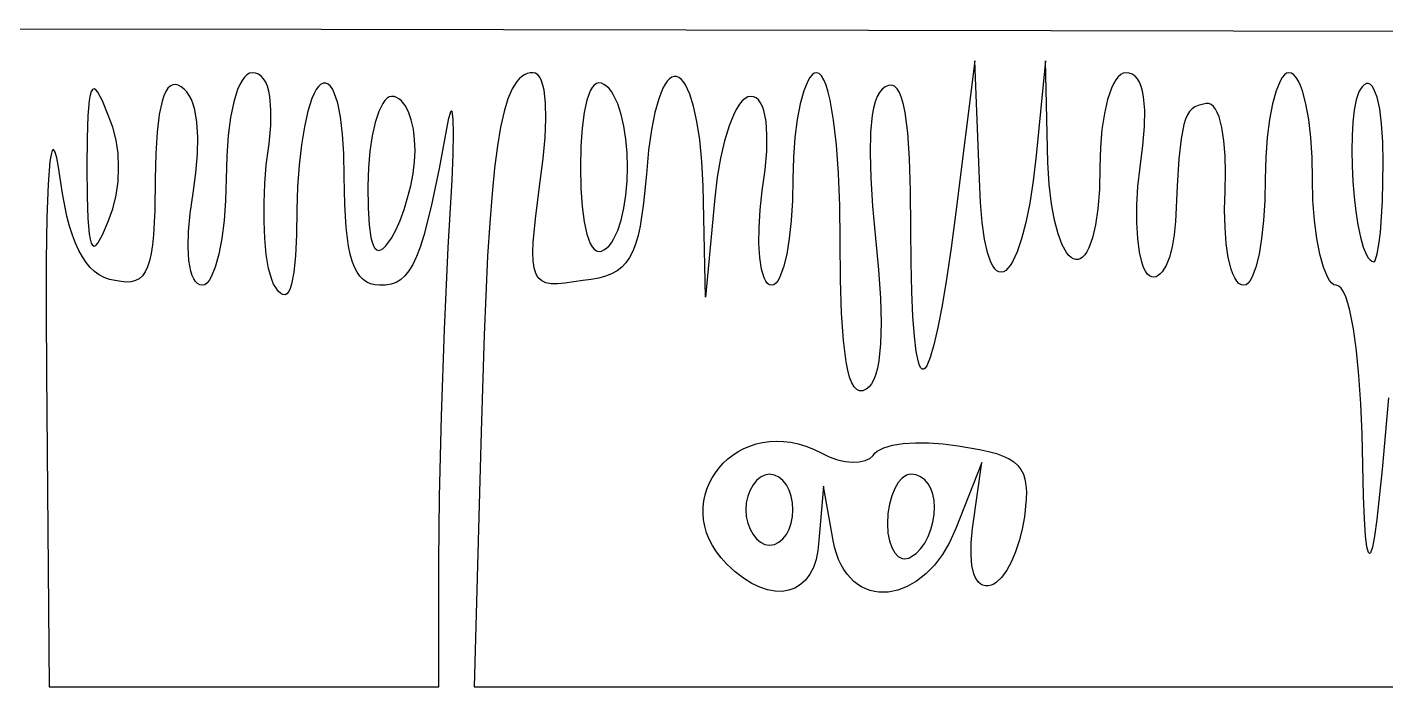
# Model space of a CAD drawing. Extents: x 27 to 7227, y -6929 to 395.
# Drawn here: x 5699.4 to 6156.1, y -6135.3 to -5913.6 of the extents above; entities that cross this region are included whole.
import ezdxf

# ---------------------------------------------------------------- set-up
doc = ezdxf.new("R2010")
doc.units = 0

msp = doc.modelspace()

# ---------------------------------------------------------------- linework, layer by layer
at = {"layer": 'Layer 1'}
for p, q in [((5180.433406, -5913.603558), (5798.227371, -5914.288787)), ((5798.227371, -5914.288787), (6307.72075, -5915.215862)), ((6017.89415, -5924.93845), (6011.54415, -5975.73845)), ((6019.48165, -5964.62595), (6017.89415, -5924.93845)), ((6041.70665, -5924.93845), (6038.53165, -5956.68845)), ((6042.5004, -5959.06965), (6041.70665, -5924.93845)), ((5771.633413, -5931.474786), (5770.871444, -5932.875283)), ((5772.432589, -5930.367295), (5771.633413, -5931.474786)), ((5773.264321, -5929.563274), (5772.432589, -5930.367295)), ((5774.123958, -5929.073188), (5773.264321, -5929.563274)), ((5775.00685, -5928.9075), (5774.123958, -5929.073188)), ((5776.141664, -5929.037142), (5775.00685, -5928.9075)), ((5777.164858, -5929.423743), (5776.141664, -5929.037142)), ((5778.07643, -5930.063816), (5777.164858, -5929.423743)), ((5778.876381, -5930.953872), (5778.07643, -5930.063816)), ((5779.564711, -5932.090424), (5778.876381, -5930.953872)), ((5863.929081, -5931.879262), (5862.381305, -5934.364381)), ((5864.756091, -5930.937265), (5863.929081, -5931.879262)), ((5865.619872, -5930.184791), (5864.756091, -5930.937265)), ((5866.521441, -5929.613702), (5865.619872, -5930.184791)), ((5867.461815, -5929.215858), (5866.521441, -5929.613702)), ((5868.442012, -5928.983121), (5867.461815, -5929.215858)), ((5869.46305, -5928.90735), (5868.442012, -5928.983121)), ((5870.30951, -5929.081951), (5869.46305, -5928.90735)), ((5871.062952, -5929.597228), (5870.30951, -5929.081951)), ((5871.723377, -5930.440392), (5871.062952, -5929.597228)), ((5872.290784, -5931.598652), (5871.723377, -5930.440392)), ((5872.765174, -5933.059218), (5872.290784, -5931.598652)), ((5914.567224, -5931.714889), (5913.809276, -5932.782147)), ((5915.337961, -5930.923778), (5914.567224, -5931.714889)), ((5916.117129, -5930.407794), (5915.337961, -5930.923778)), ((5916.900366, -5930.165922), (5916.117129, -5930.407794)), ((5917.683312, -5930.197144), (5916.900366, -5930.165922)), ((5918.461608, -5930.500442), (5917.683312, -5930.197144)), ((5919.230892, -5931.074799), (5918.461608, -5930.500442)), ((5919.986806, -5931.919198), (5919.230892, -5931.074799)), ((5920.724987, -5933.032621), (5919.986806, -5931.919198)), ((5961.798399, -5931.697828), (5960.457396, -5934.9767)), ((5962.506689, -5930.503133), (5961.798399, -5931.697828)), ((5963.23242, -5929.628186), (5962.506689, -5930.503133)), ((5963.969778, -5929.090428), (5963.23242, -5929.628186)), ((5964.71295, -5928.9073), (5963.969778, -5929.090428)), ((5965.586928, -5929.182671), (5964.71295, -5928.9073)), ((5966.421373, -5929.994055), (5965.586928, -5929.182671)), ((5967.21396, -5931.319362), (5966.421373, -5929.994055)), ((5967.962364, -5933.136498), (5967.21396, -5931.319362)), ((6065.320712, -5931.300795), (6064.558744, -5932.59393)), ((6066.119889, -5930.27276), (6065.320712, -5931.300795)), ((6066.951621, -5929.522614), (6066.119889, -5930.27276)), ((6067.811258, -5929.063148), (6066.951621, -5929.522614)), ((6068.69415, -5928.90715), (6067.811258, -5929.063148)), ((6069.828964, -5929.036987), (6068.69415, -5928.90715)), ((6070.852158, -5929.424948), (6069.828964, -5929.036987)), ((6071.76373, -5930.068707), (6070.852158, -5929.424948)), ((6072.563681, -5930.965939), (6071.76373, -5930.068707)), ((6073.252011, -5932.114319), (6072.563681, -5930.965939)), ((6120.548399, -5931.697578), (6119.207396, -5934.97645)), ((6121.256689, -5930.502883), (6120.548399, -5931.697578)), ((6121.98242, -5929.627936), (6121.256689, -5930.502883)), ((6122.719778, -5929.090178), (6121.98242, -5929.627936)), ((6123.46295, -5928.90705), (6122.719778, -5929.090178)), ((6124.336928, -5929.090178), (6123.46295, -5928.90705)), ((6125.171373, -5929.627936), (6124.336928, -5929.090178)), ((6125.96396, -5930.502883), (6125.171373, -5929.627936)), ((6126.712364, -5931.697578), (6125.96396, -5930.502883)), ((6127.414259, -5933.194581), (6126.712364, -5931.697578)), ((5720.550229, -5936.487575), (5720.23455, -5938.249874)), ((5720.927531, -5935.2578), (5720.550229, -5936.487575)), ((5721.369946, -5934.548924), (5720.927531, -5935.2578)), ((5721.880961, -5934.34932), (5721.369946, -5934.548924)), ((5722.464065, -5934.64736), (5721.880961, -5934.34932)), ((5723.122746, -5935.431419), (5722.464065, -5934.64736)), ((5724.680791, -5938.411084), (5723.122746, -5935.431419)), ((5745.990017, -5935.232698), (5745.335599, -5936.66517)), ((5746.707221, -5934.135089), (5745.990017, -5935.232698)), ((5747.486049, -5933.372345), (5746.707221, -5934.135089)), ((5748.325339, -5932.944463), (5747.486049, -5933.372345)), ((5749.223928, -5932.851445), (5748.325339, -5932.944463)), ((5750.180652, -5933.093291), (5749.223928, -5932.851445)), ((5751.19435, -5933.67), (5750.180652, -5933.093291)), ((5752.189444, -5934.38509), (5751.19435, -5933.67)), ((5753.090358, -5935.335046), (5752.189444, -5934.38509)), ((5753.895929, -5936.512891), (5753.090358, -5935.335046)), ((5754.604995, -5937.911652), (5753.895929, -5936.512891)), ((5770.151332, -5934.558321), (5768.855288, -5938.730163)), ((5770.871444, -5932.875283), (5770.151332, -5934.558321)), ((5780.14142, -5933.469983), (5779.564711, -5932.090424)), ((5780.606508, -5935.089063), (5780.14142, -5933.469983)), ((5780.959975, -5936.944175), (5780.606508, -5935.089063)), ((5795.819339, -5935.874268), (5795.111049, -5937.551876)), ((5796.54507, -5934.521059), (5795.819339, -5935.874268)), ((5797.282428, -5933.514339), (5796.54507, -5934.521059)), ((5798.0256, -5932.8762), (5797.282428, -5933.514339)), ((5798.899578, -5932.465179), (5798.0256, -5932.8762)), ((5799.734023, -5932.415763), (5798.899578, -5932.465179)), ((5800.52661, -5932.717488), (5799.734023, -5932.415763)), ((5801.275014, -5933.359891), (5800.52661, -5932.717488)), ((5801.976909, -5934.332505), (5801.275014, -5933.359891)), ((5802.62997, -5935.624867), (5801.976909, -5934.332505)), ((5803.780287, -5939.126975), (5802.62997, -5935.624867)), ((5862.381305, -5934.364381), (5860.968403, -5937.705263)), ((5873.146546, -5934.809302), (5872.765174, -5933.059218)), ((5873.630237, -5939.126863), (5873.146546, -5934.809302)), ((5888.66663, -5935.039206), (5887.516312, -5938.135137)), ((5889.319691, -5933.916214), (5888.66663, -5935.039206)), ((5890.021586, -5933.087389), (5889.319691, -5933.916214)), ((5890.76999, -5932.560871), (5890.021586, -5933.087389)), ((5891.562577, -5932.344799), (5890.76999, -5932.560871)), ((5892.397022, -5932.447313), (5891.562577, -5932.344799)), ((5893.271, -5932.87655), (5892.397022, -5932.447313)), ((5894.144978, -5933.441429), (5893.271, -5932.87655)), ((5894.979423, -5934.23304), (5894.144978, -5933.441429)), ((5895.77201, -5935.236267), (5894.979423, -5934.23304)), ((5896.520414, -5936.435994), (5895.77201, -5935.236267)), ((5897.87537, -5939.364488), (5896.520414, -5936.435994)), ((5913.068478, -5934.126567), (5911.655773, -5937.650966)), ((5913.809276, -5932.782147), (5913.068478, -5934.126567)), ((5922.130715, -5936.062471), (5920.724987, -5933.032621)), ((5923.413195, -5940.156212), (5922.130715, -5936.062471)), ((5960.457396, -5934.9767), (5959.255919, -5939.325275)), ((5968.664259, -5935.423374), (5967.962364, -5933.136498)), ((5969.31732, -5938.157896), (5968.664259, -5935.423374)), ((5985.869798, -5935.526951), (5985.103372, -5936.952058)), ((5986.74552, -5934.432057), (5985.869798, -5935.526951)), ((5987.7317, -5933.6697), (5986.74552, -5934.432057)), ((5988.876204, -5933.149375), (5987.7317, -5933.6697)), ((5989.930015, -5933.079024), (5988.876204, -5933.149375)), ((5990.89546, -5933.462136), (5989.930015, -5933.079024)), ((5991.774864, -5934.302198), (5990.89546, -5933.462136)), ((5992.570552, -5935.602699), (5991.774864, -5934.302198)), ((5993.284849, -5937.367127), (5992.570552, -5935.602699)), ((6063.838632, -5934.139376), (6062.542587, -5937.936038)), ((6064.558744, -5932.59393), (6063.838632, -5934.139376)), ((6073.82872, -5933.51152), (6073.252011, -5932.114319)), ((6074.293808, -5935.155218), (6073.82872, -5933.51152)), ((6074.647275, -5937.043088), (6074.293808, -5935.155218)), ((6119.207396, -5934.97645), (6118.005919, -5939.325025)), ((6128.06732, -5934.97645), (6127.414259, -5933.194581)), ((6129.217637, -5939.325025), (6128.06732, -5934.97645)), ((6146.98439, -5935.376347), (6146.119132, -5938.017271)), ((6147.497173, -5934.397434), (6146.98439, -5935.376347)), ((6148.06475, -5933.67025), (6147.497173, -5934.397434)), ((6148.799008, -5932.952658), (6148.06475, -5933.67025)), ((6149.511173, -5932.580392), (6148.799008, -5932.952658)), ((6150.197759, -5932.545314), (6149.511173, -5932.580392)), ((6150.855277, -5932.839286), (6150.197759, -5932.545314)), ((6151.480239, -5933.454168), (6150.855277, -5932.839286)), ((6152.069157, -5934.381821), (6151.480239, -5933.454168)), ((6153.124906, -5937.142888), (6152.069157, -5934.381821)), ((5720.23455, -5938.249874), (5719.774113, -5943.418556)), ((5726.583, -5943.1953), (5724.680791, -5938.411084)), ((5744.745131, -5938.432506), (5743.760695, -5942.97177)), ((5745.335599, -5936.66517), (5744.745131, -5938.432506)), ((5755.216391, -5939.52435), (5754.604995, -5937.911652)), ((5755.728957, -5941.34401), (5755.216391, -5939.52435)), ((5768.855288, -5938.730163), (5767.782485, -5943.906597)), ((5781.332045, -5941.348545), (5780.959975, -5936.944175)), ((5795.111049, -5937.551876), (5793.770046, -5941.791919)), ((5804.707363, -5943.782499), (5803.780287, -5939.126975)), ((5818.918949, -5939.214141), (5817.577946, -5941.99381)), ((5819.627239, -5938.200446), (5818.918949, -5939.214141)), ((5820.35297, -5937.457664), (5819.627239, -5938.200446)), ((5821.090328, -5937.00091), (5820.35297, -5937.457664)), ((5821.8335, -5936.8453), (5821.090328, -5937.00091)), ((5822.707478, -5936.936961), (5821.8335, -5936.8453)), ((5823.541923, -5937.206518), (5822.707478, -5936.936961)), ((5824.33451, -5937.645832), (5823.541923, -5937.206518)), ((5825.082914, -5938.246764), (5824.33451, -5937.645832)), ((5826.43787, -5939.900925), (5825.082914, -5938.246764)), ((5827.588188, -5942.103888), (5826.43787, -5939.900925)), ((5860.968403, -5937.705263), (5859.682238, -5941.967018)), ((5873.741859, -5944.449015), (5873.630237, -5939.126863)), ((5887.516312, -5938.135137), (5886.589237, -5942.310071)), ((5899.025688, -5942.8976), (5897.87537, -5939.364488)), ((5911.655773, -5937.650966), (5910.363992, -5942.296226)), ((5924.537545, -5945.305703), (5923.413195, -5940.156212)), ((5937.935894, -5940.924097), (5937.046411, -5942.621276)), ((5938.841655, -5939.498994), (5937.935894, -5940.924097)), ((5939.756717, -5938.362245), (5938.841655, -5939.498994)), ((5940.674105, -5937.530127), (5939.756717, -5938.362245)), ((5941.586842, -5937.01892), (5940.674105, -5937.530127)), ((5942.48795, -5936.8449), (5941.586842, -5937.01892)), ((5943.483044, -5936.983457), (5942.48795, -5936.8449)), ((5944.383958, -5937.395252), (5943.483044, -5936.983457)), ((5945.189529, -5938.074472), (5944.383958, -5937.395252)), ((5945.898595, -5939.015303), (5945.189529, -5938.074472)), ((5946.509991, -5940.211932), (5945.898595, -5939.015303)), ((5947.022557, -5941.658546), (5946.509991, -5940.211932)), ((5959.255919, -5939.325275), (5958.240477, -5944.604029)), ((5970.467637, -5944.881513), (5969.31732, -5938.157896)), ((5983.893756, -5940.783607), (5983.448241, -5943.185398)), ((5984.445079, -5938.705052), (5983.893756, -5940.783607)), ((5985.103372, -5936.952058), (5984.445079, -5938.705052)), ((5993.920082, -5939.598968), (5993.284849, -5937.367127)), ((5994.478575, -5942.301713), (5993.920082, -5939.598968)), ((6062.542587, -5937.936038), (6061.469785, -5942.588463)), ((6075.019345, -5941.542038), (6074.647275, -5937.043088)), ((6090.944004, -5941.073799), (6090.090954, -5941.939832)), ((6091.917976, -5940.417056), (6090.944004, -5941.073799)), ((6093.024498, -5939.921932), (6091.917976, -5940.417056)), ((6095.6817, -5939.22585), (6093.024498, -5939.921932)), ((6096.54657, -5939.241749), (6095.6817, -5939.22585)), ((6097.354466, -5939.576231), (6096.54657, -5939.241749)), ((6098.104227, -5940.213018), (6097.354466, -5939.576231)), ((6098.794688, -5941.135833), (6098.104227, -5940.213018)), ((6118.005919, -5939.325025), (6116.990477, -5944.603779)), ((6130.144713, -5944.603779), (6129.217637, -5939.325025)), ((6146.119132, -5938.017271), (6145.460839, -5941.448845)), ((6153.994621, -5941.057374), (6153.124906, -5937.142888)), ((6154.650395, -5946.06017), (6153.994621, -5941.057374)), ((5719.774113, -5943.418556), (5719.518315, -5950.85686)), ((5728.145695, -5947.23683), (5726.583, -5943.1952)), ((5726.583, -5943.1952), (5726.583, -5943.1953)), ((5743.760695, -5942.97177), (5743.04601, -5948.85049)), ((5756.452944, -5945.576313), (5755.728957, -5941.34401)), ((5756.767653, -5950.552751), (5756.452944, -5945.576313)), ((5767.782485, -5943.906597), (5766.970131, -5950.003908)), ((5781.257631, -5946.655191), (5781.332045, -5941.348545)), ((5793.770046, -5941.791919), (5792.568569, -5947.064456)), ((5805.392592, -5949.507722), (5804.707363, -5943.782499)), ((5816.376469, -5945.67575), (5815.361027, -5950.13904)), ((5817.577946, -5941.99381), (5816.376469, -5945.67575)), ((5828.515263, -5944.790539), (5827.588188, -5942.103888)), ((5829.200492, -5947.895767), (5828.515263, -5944.790539)), ((5840.888, -5944.7824), (5837.847878, -5961.071314)), ((5841.669348, -5942.033733), (5840.888, -5944.7824)), ((5841.976306, -5941.686663), (5841.669348, -5942.033733)), ((5842.227453, -5941.99188), (5841.976306, -5941.686663)), ((5842.562316, -5944.461503), (5842.227453, -5941.99188)), ((5842.673937, -5949.247263), (5842.562316, -5944.461503)), ((5859.682238, -5941.967018), (5858.514671, -5947.21476)), ((5873.481409, -5950.673442), (5873.741859, -5944.449015)), ((5886.589237, -5942.310071), (5885.904008, -5947.498892)), ((5899.952763, -5946.914405), (5899.025688, -5942.8976)), ((5910.363992, -5942.296226), (5909.228015, -5948.070484)), ((5925.468884, -5951.502808), (5924.537545, -5945.305703)), ((5937.046411, -5942.621276), (5935.344187, -5946.76675)), ((5947.746544, -5945.278475), (5947.022557, -5941.658546)), ((5948.061253, -5949.828582), (5947.746544, -5945.278475)), ((5958.240477, -5944.604029), (5957.457579, -5950.673434)), ((5971.394713, -5953.130615), (5970.467637, -5944.881513)), ((5983.448241, -5943.185398), (5982.869981, -5948.949388)), ((5995.374644, -5949.133859), (5994.478575, -5942.301713)), ((6061.469785, -5942.588463), (6060.657431, -5947.994336)), ((6074.944931, -5946.989767), (6075.019345, -5941.542038)), ((6088.701114, -5944.490451), (6088.141069, -5946.270381)), ((6089.3472, -5943.062825), (6088.701114, -5944.490451)), ((6090.090954, -5941.939832), (6089.3472, -5943.062825)), ((6099.424689, -5942.328397), (6098.794688, -5941.135833)), ((6099.993065, -5943.774434), (6099.424689, -5942.328397)), ((6100.940294, -5947.361813), (6099.993065, -5943.774434)), ((6116.990477, -5944.603779), (6116.207579, -5950.673184)), ((6130.829942, -5950.673184), (6130.144713, -5944.603779)), ((6145.001371, -5945.526891), (6144.732589, -5950.107231)), ((6145.460839, -5941.448845), (6145.001371, -5945.526891)), ((5729.261906, -5951.566811), (5728.145695, -5947.23683)), ((5743.04601, -5948.85049), (5742.610378, -5956.068666)), ((5766.970131, -5950.003908), (5766.455434, -5956.938381)), ((5780.736733, -5952.83621), (5781.257631, -5946.655191)), ((5792.568569, -5947.064456), (5791.553127, -5953.192755)), ((5805.817372, -5956.218928), (5805.392592, -5949.507722)), ((5815.361027, -5950.13904), (5814.578129, -5955.262759)), ((5829.625272, -5951.354458), (5829.200492, -5947.895767)), ((5842.562316, -5956.153821), (5842.673937, -5949.247263)), ((5858.514671, -5947.21476), (5857.457562, -5953.5136)), ((5885.904008, -5947.498892), (5885.479228, -5953.63649)), ((5900.637992, -5951.293981), (5899.952763, -5946.914405)), ((5909.228015, -5948.070484), (5908.282724, -5954.981879)), ((5935.344187, -5946.76675), (5933.790797, -5951.805193)), ((5947.957384, -5955.262359), (5948.061253, -5949.828582)), ((5982.869981, -5948.949388), (5982.700999, -5955.978416)), ((5995.991661, -5957.89147), (5995.374644, -5949.133859)), ((6060.657431, -5947.994336), (6060.142734, -5954.051337)), ((6074.424033, -5953.367672), (6074.944931, -5946.989767)), ((6088.141069, -5946.270381), (6087.232591, -5951.07784)), ((6101.627074, -5951.767746), (6100.940294, -5947.361813)), ((6144.732589, -5950.107231), (6144.646354, -5955.045689)), ((6155.064323, -5952.086166), (6154.650395, -5946.06017)), ((5708.071908, -5954.767354), (5707.848109, -5955.039209)), ((5708.306026, -5954.764232), (5708.071908, -5954.767354)), ((5708.804639, -5955.583375), (5708.306026, -5954.764232)), ((5719.518315, -5950.85686), (5719.43925, -5960.6578)), ((5729.931633, -5956.101427), (5729.261906, -5951.566811)), ((5756.663784, -5956.217517), (5756.767653, -5950.552751)), ((5779.76935, -5959.8637), (5780.736733, -5952.83621)), ((5791.553127, -5953.192755), (5790.770229, -5960.000084)), ((5829.771, -5955.1015), (5829.625272, -5951.354458)), ((5857.457562, -5953.5136), (5856.502774, -5960.928651)), ((5872.84889, -5957.697826), (5873.481409, -5950.673442)), ((5885.479228, -5953.63649), (5885.3335, -5960.65775)), ((5901.062772, -5955.915404), (5900.637992, -5951.293981)), ((5926.172329, -5958.739386), (5925.468884, -5951.502808)), ((5933.790797, -5951.805193), (5932.442052, -5957.606381)), ((5957.457579, -5950.673434), (5956.953734, -5957.393967)), ((5972.079942, -5962.72847), (5971.394713, -5953.130615)), ((6060.142734, -5954.051337), (6059.9629, -5960.65715)), ((6073.45665, -5960.65715), (6074.424033, -5953.367672)), ((6087.232591, -5951.07784), (6086.528749, -5957.866573)), ((6102.044102, -5956.862011), (6101.627074, -5951.767746)), ((6116.207579, -5950.673184), (6115.703734, -5957.393717)), ((6131.254722, -5957.393717), (6130.829942, -5950.673184)), ((6155.2085, -5959.07025), (6155.064323, -5952.086166)), ((5707.059009, -5958.718046), (5706.446644, -5966.312925)), ((5707.432049, -5956.369937), (5707.059009, -5958.718046)), ((5707.848109, -5955.039209), (5707.432049, -5956.369937)), ((5709.342785, -5957.535007), (5708.804639, -5955.583375)), ((5709.9193, -5960.6575), (5709.342785, -5957.535007)), ((5730.154875, -5960.756962), (5729.931633, -5956.101427)), ((5742.610378, -5956.068666), (5742.4631, -5964.6263)), ((5756.132033, -5962.514803), (5756.663784, -5956.217517)), ((5766.455434, -5956.938381), (5766.2756, -5964.6263)), ((5805.9631, -5963.8324), (5805.817372, -5956.218928)), ((5814.578129, -5955.262759), (5814.074284, -5960.925986)), ((5829.088871, -5962.815766), (5829.592716, -5958.837708)), ((5829.592716, -5958.837708), (5829.771, -5955.1015)), ((5829.771, -5955.1015), (5829.771, -5955.1015)), ((5842.227453, -5964.985839), (5842.562316, -5956.153821)), ((5871.8443, -5965.41985), (5872.84889, -5957.697826)), ((5901.2085, -5960.65775), (5901.062772, -5955.915404)), ((5908.282724, -5954.981879), (5907.563, -5963.03855)), ((5926.613, -5967.0073), (5926.172329, -5958.739386)), ((5932.442052, -5957.606381), (5931.353765, -5964.040091)), ((5947.425633, -5961.533301), (5947.957384, -5955.262359)), ((5956.953734, -5957.393967), (5956.77545, -5964.6261)), ((5982.700999, -5955.978416), (5982.931993, -5964.25388)), ((5996.348228, -5968.602449), (5995.991661, -5957.89147)), ((6038.53165, -5956.68845), (6037.541595, -5965.25381)), ((6042.958124, -5966.491088), (6042.5004, -5959.06965)), ((6086.528749, -5957.866573), (6085.936525, -5967.017952)), ((6102.182078, -5962.514387), (6102.044102, -5956.862011)), ((6115.703734, -5957.393717), (6115.52545, -5964.62585)), ((6131.40045, -5964.62585), (6131.254722, -5957.393717)), ((6144.646354, -5955.045689), (6144.734527, -5960.198088)), ((6154.935648, -5971.981069), (6155.2085, -5959.07025)), ((6155.2085, -5959.07025), (6155.2085, -5959.07025)), ((5711.226199, -5969.522075), (5709.9193, -5960.6575)), ((5719.43925, -5960.6578), (5719.518315, -5970.460286)), ((5729.931633, -5965.449703), (5730.154875, -5960.756962)), ((5755.1631, -5969.3888), (5756.132033, -5962.514803)), ((5779.287209, -5966.195111), (5779.76935, -5959.8637)), ((5790.770229, -5960.000084), (5790.266384, -5967.309709)), ((5806.116577, -5973.149661), (5805.9631, -5963.8324)), ((5814.074284, -5960.925986), (5813.896, -5967.0078)), ((5828.305973, -5966.905446), (5829.088871, -5962.815766)), ((5837.847878, -5961.071314), (5835.170527, -5973.89068)), ((5856.502774, -5960.928651), (5855.642166, -5969.525026)), ((5885.3335, -5960.65775), (5885.479228, -5967.679039)), ((5901.062772, -5965.400065), (5901.2085, -5960.65775)), ((5901.2085, -5960.65775), (5901.2085, -5960.65775)), ((5907.563, -5963.03855), (5906.60957, -5972.71238)), ((5946.4567, -5968.5949), (5947.425633, -5961.533301)), ((5972.504722, -5973.498343), (5972.079942, -5962.72847)), ((6059.9629, -5960.65715), (6059.784229, -5968.165025)), ((6072.746616, -5967.142025), (6073.45665, -5960.65715)), ((6102.0317, -5968.59465), (6102.182078, -5962.514387)), ((6144.734527, -5960.198088), (6144.988969, -5965.42025)), ((5706.446644, -5966.312925), (5706.020313, -5977.516889)), ((5729.261906, -5970.095933), (5729.931633, -5965.449703)), ((5742.4631, -5964.6263), (5742.339076, -5975.078361)), ((5766.2756, -5964.6263), (5766.097316, -5971.858433)), ((5779.037612, -5972.563721), (5779.287209, -5966.195111)), ((5790.266384, -5967.309709), (5790.0881, -5974.9449)), ((5813.896, -5967.0078), (5814.009171, -5974.269389)), ((5827.290531, -5970.976525), (5828.305973, -5966.905446)), ((5840.888, -5987.6449), (5842.227453, -5964.985839)), ((5870.342064, -5977.00984), (5871.8443, -5965.41985)), ((5885.479228, -5967.679039), (5885.904008, -5973.81665)), ((5900.637992, -5970.02147), (5901.062772, -5965.400065)), ((5927.40675, -6004.3136), (5926.613, -5967.0073)), ((5931.353765, -5964.040091), (5930.58175, -5970.9761)), ((5956.77545, -5964.6261), (5956.631273, -5971.858233)), ((5982.931993, -5964.25388), (5983.55366, -5973.757176)), ((6019.774082, -5972.524684), (6019.48165, -5964.62595)), ((6037.541595, -5965.25381), (6036.378295, -5972.786676)), ((6043.706528, -5972.974213), (6042.958124, -5966.491088)), ((6059.784229, -5968.165025), (6059.277671, -5974.620637)), ((6072.390048, -5973.394357), (6072.746616, -5967.142025)), ((6085.936525, -5967.017952), (6085.3629, -5978.91335)), ((6115.52545, -5964.62585), (6115.381273, -5971.857983)), ((6131.578734, -5971.857983), (6131.40045, -5964.62585)), ((6144.988969, -5965.42025), (6145.40154, -5970.567998)), ((5712.784248, -5977.103008), (5711.226199, -5969.522075)), ((5719.518315, -5970.460286), (5719.774113, -5977.909431)), ((5728.145695, -5974.611937), (5729.261906, -5970.095933)), ((5754.192617, -5976.188416), (5755.1631, -5969.3888)), ((5766.097316, -5971.858433), (5765.593471, -5978.578966)), ((5779.02986, -5978.783497), (5779.037612, -5972.563721)), ((5826.089054, -5974.898775), (5827.290531, -5970.976525)), ((5855.642166, -5969.525026), (5854.867601, -5979.367836)), ((5899.952763, -5974.401037), (5900.637992, -5970.02147)), ((5906.60957, -5972.71238), (5905.4422, -5980.451448)), ((5930.58175, -5970.9761), (5927.40675, -6004.3136)), ((5945.746666, -5974.972805), (5946.4567, -5968.5949)), ((5956.631273, -5971.858233), (5956.217345, -5978.578766)), ((5996.46295, -5981.2947), (5996.348228, -5968.602449)), ((6020.332775, -5979.260699), (6019.774082, -5972.524684)), ((6036.378295, -5972.786676), (6035.073144, -5979.277746)), ((6044.701428, -5978.510887), (6043.706528, -5972.974213)), ((6101.881322, -5974.972555), (6102.0317, -5968.59465)), ((6115.381273, -5971.857983), (6114.967345, -5978.578516)), ((6132.082579, -5978.578516), (6131.578734, -5971.857983)), ((6145.40154, -5970.567998), (6145.964103, -5975.497154)), ((6154.216313, -5982.585075), (6154.935648, -5971.981069)), ((5706.020313, -5977.516889), (5705.78932, -5992.022978)), ((5713.666174, -5980.429549), (5712.784248, -5977.103008)), ((5726.583, -5978.914), (5728.145695, -5974.611937)), ((5742.339076, -5975.078361), (5741.917396, -5983.353817)), ((5753.650014, -5982.262483), (5754.192617, -5976.188416)), ((5790.0881, -5974.9449), (5789.976479, -5983.428089)), ((5806.595612, -5980.92283), (5806.116577, -5973.149661)), ((5814.009171, -5974.269389), (5814.354887, -5980.005484)), ((5824.748051, -5978.541972), (5826.089054, -5974.898775)), ((5835.170527, -5973.89068), (5832.697818, -5983.640471)), ((5869.50025, -5985.809303), (5870.342064, -5977.00984)), ((5885.904008, -5973.81665), (5886.589237, -5979.005473)), ((5899.025688, -5978.417844), (5899.952763, -5974.401037)), ((5945.390098, -5980.92283), (5945.746666, -5974.972805)), ((5972.65045, -5985.2635), (5972.504722, -5973.498343)), ((5983.55366, -5973.757176), (5984.5567, -5984.4697)), ((6011.54415, -5975.73845), (6009.935915, -5987.765236)), ((6059.277671, -5974.620637), (6058.487409, -5980.032126)), ((6072.368344, -5979.256015), (6072.390048, -5973.394357)), ((6102.019298, -5980.92258), (6101.881322, -5974.972555)), ((6145.964103, -5975.497154), (6146.668517, -5980.063542)), ((5714.621352, -5983.456108), (5713.666174, -5980.429549)), ((5719.774113, -5977.909431), (5720.23455, -5983.107555)), ((5724.680791, -5983.436205), (5726.583, -5978.914)), ((5765.593471, -5978.578966), (5764.810573, -5984.648371)), ((5779.273256, -5984.668406), (5779.02986, -5978.783497)), ((5807.428111, -5987.244924), (5806.595612, -5980.92283)), ((5814.354887, -5980.005484), (5814.942448, -5984.253294)), ((5821.8335, -5984.4703), (5823.31403, -5981.775889)), ((5823.31403, -5981.775889), (5824.748051, -5978.541972)), ((5854.867601, -5979.367836), (5854.170939, -5990.522194)), ((5886.589237, -5979.005473), (5887.516312, -5983.1804)), ((5896.520414, -5984.879471), (5897.87537, -5981.950963)), ((5897.87537, -5981.950963), (5899.025688, -5978.417844)), ((5905.4422, -5980.451448), (5904.734686, -5983.66521)), ((5945.368394, -5986.314749), (5945.390098, -5980.92283)), ((5956.217345, -5978.578766), (5955.561571, -5984.648171)), ((5996.536395, -5992.708353), (5996.46295, -5981.2947)), ((6021.126336, -5984.843298), (6020.332775, -5979.260699)), ((6035.073144, -5979.277746), (6033.657536, -5984.717719)), ((6045.898642, -5983.092969), (6044.701428, -5978.510887)), ((6058.487409, -5980.032126), (6057.457627, -5984.407631)), ((6072.6629, -5984.568869), (6072.368344, -5979.256015)), ((6085.3629, -5978.91335), (6084.922617, -5983.441756)), ((6102.436326, -5986.314499), (6102.019298, -5980.92258)), ((6114.967345, -5978.578516), (6114.311571, -5984.647921)), ((6132.865477, -5984.647921), (6132.082579, -5978.578516)), ((6146.668517, -5980.063542), (6147.506645, -5984.122984)), ((5715.653268, -5986.189662), (5714.621352, -5983.456108)), ((5716.765412, -5988.637188), (5715.653268, -5986.189662)), ((5720.23455, -5983.107555), (5720.550229, -5984.894458)), ((5720.550229, -5984.894458), (5720.927531, -5986.156975)), ((5720.927531, -5986.156975), (5721.369946, -5986.907896)), ((5722.464065, -5986.926109), (5723.122746, -5986.218981)), ((5723.122746, -5986.218981), (5724.680791, -5983.436205)), ((5741.57168, -5986.739268), (5741.123644, -5989.657306)), ((5741.917396, -5983.353817), (5741.57168, -5986.739268)), ((5753.516689, -5987.555193), (5753.650014, -5982.262483)), ((5764.810573, -5984.648371), (5763.795131, -5989.927125)), ((5779.777101, -5990.032414), (5779.273256, -5984.668406)), ((5789.976479, -5983.428089), (5789.641616, -5990.423005)), ((5814.942448, -5984.253294), (5815.329827, -5985.830719)), ((5815.329827, -5985.830719), (5815.781156, -5987.050025)), ((5819.897184, -5987.105814), (5821.8335, -5984.4703)), ((5832.697818, -5983.640471), (5831.488788, -5987.489269)), ((5869.370604, -5989.267232), (5869.50025, -5985.809303)), ((5887.516312, -5983.1804), (5888.66663, -5986.27632)), ((5888.66663, -5986.27632), (5889.319691, -5987.399306)), ((5894.979423, -5987.082442), (5895.77201, -5986.079206)), ((5895.77201, -5986.079206), (5896.520414, -5984.879471)), ((5903.921364, -5986.478996), (5902.984795, -5988.920711)), ((5904.734686, -5983.66521), (5903.921364, -5986.478996)), ((5945.66295, -5991.018338), (5945.368394, -5986.314749)), ((5955.561571, -5984.648171), (5954.691856, -5989.926925)), ((5972.765172, -5998.513852), (5972.65045, -5985.2635)), ((5984.5567, -5984.4697), (5985.55974, -5995.182224)), ((6022.12337, -5989.281781), (6021.126336, -5984.843298)), ((6033.657536, -5984.717719), (6032.162863, -5989.097292)), ((6047.253986, -5986.71232), (6045.898642, -5983.092969)), ((6048.723276, -5989.360802), (6047.253986, -5986.71232)), ((6057.457627, -5984.407631), (6056.232508, -5987.755292)), ((6073.255112, -5989.174789), (6072.6629, -5984.568869)), ((6084.922617, -5983.441756), (6084.221884, -5987.458566)), ((6103.123106, -5991.018088), (6102.436326, -5986.314499)), ((6114.311571, -5984.647921), (6113.441856, -5989.926675)), ((6133.880919, -5989.926675), (6132.865477, -5984.647921)), ((6147.506645, -5984.122984), (6148.470345, -5987.531303)), ((6153.19932, -5989.766044), (6153.735722, -5986.673203)), ((6153.735722, -5986.673203), (6154.216313, -5982.585075)), ((5717.961272, -5990.80566), (5716.765412, -5988.637188)), ((5719.244334, -5992.702056), (5717.961272, -5990.80566)), ((5721.369946, -5986.907896), (5721.880961, -5987.160011)), ((5721.880961, -5987.160011), (5722.464065, -5986.926109)), ((5741.123644, -5989.657306), (5740.563987, -5992.133511)), ((5753.774037, -5992.010738), (5753.516689, -5987.555193)), ((5763.795131, -5989.927125), (5762.593654, -5994.2757)), ((5780.550698, -5994.689488), (5779.777101, -5990.032414)), ((5789.641616, -5990.423005), (5789.08351, -5995.929646)), ((5807.985631, -5989.890887), (5807.428111, -5987.244924)), ((5808.641981, -5992.208962), (5807.985631, -5989.890887)), ((5815.781156, -5987.050025), (5816.297598, -5987.915863)), ((5816.297598, -5987.915863), (5816.880314, -5988.432884)), ((5816.880314, -5988.432884), (5817.530468, -5988.605739)), ((5817.530468, -5988.605739), (5818.249223, -5988.439078)), ((5818.249223, -5988.439078), (5819.03774, -5987.937553)), ((5819.03774, -5987.937553), (5819.897184, -5987.105814)), ((5830.271619, -5990.720662), (5829.026544, -5993.38465)), ((5831.488788, -5987.489269), (5830.271619, -5990.720662)), ((5839.72218, -6015.19065), (5840.888, -5987.6449)), ((5854.170939, -5990.522194), (5852.978771, -6017.026002)), ((5869.458386, -5992.153102), (5869.370604, -5989.267232)), ((5889.319691, -5987.399306), (5890.021586, -5988.228125)), ((5890.021586, -5988.228125), (5890.76999, -5988.754637)), ((5890.76999, -5988.754637), (5891.562577, -5988.970705)), ((5891.562577, -5988.970705), (5892.397022, -5988.868188)), ((5892.397022, -5988.868188), (5893.271, -5988.43895)), ((5893.271, -5988.43895), (5894.144978, -5987.874061)), ((5894.144978, -5987.874061), (5894.979423, -5987.082442)), ((5901.907537, -5991.018263), (5900.67215, -5992.799554)), ((5902.984795, -5988.920711), (5901.907537, -5991.018263)), ((5946.255162, -5994.903372), (5945.66295, -5991.018338)), ((5954.691856, -5989.926925), (5953.636107, -5994.2755)), ((6009.935915, -5987.765236), (6008.389306, -5998.245605)), ((6023.292486, -5992.585451), (6022.12337, -5989.281781)), ((6032.162863, -5989.097292), (6030.620518, -5992.407165)), ((6049.486844, -5990.318424), (6048.723276, -5989.360802)), ((6050.262329, -5991.030275), (6049.486844, -5990.318424)), ((6051.04421, -5991.49534), (6050.262329, -5991.030275)), ((6054.125223, -5990.867379), (6053.372992, -5991.399637)), ((6054.856235, -5990.083248), (6054.125223, -5990.867379)), ((6055.560504, -5989.046224), (6054.856235, -5990.083248)), ((6056.232508, -5987.755292), (6055.560504, -5989.046224)), ((6074.126377, -5992.915646), (6073.255112, -5989.174789)), ((6083.29791, -5990.898668), (6082.1879, -5993.69695)), ((6084.221884, -5987.458566), (6083.29791, -5990.898668)), ((6104.070335, -5994.903122), (6103.123106, -5991.018088)), ((6113.441856, -5989.926675), (6112.386107, -5994.27525)), ((6135.082396, -5994.27525), (6133.880919, -5989.926675)), ((6148.470345, -5987.531303), (6149.551481, -5990.144322)), ((6149.551481, -5990.144322), (6150.133543, -5991.107539)), ((6150.133543, -5991.107539), (6150.741912, -5991.817864)), ((6152.625712, -5991.724069), (6153.19932, -5989.766044)), ((5705.78932, -5992.022978), (5705.762965, -6009.524235)), ((5720.618088, -5994.333351), (5719.244334, -5992.702056)), ((5722.08602, -5995.706523), (5720.618088, -5994.333351)), ((5723.65162, -5996.828548), (5722.08602, -5995.706523)), ((5739.0726, -5995.86274), (5738.122267, -5997.166924)), ((5739.883406, -5994.193463), (5739.0726, -5995.86274)), ((5740.563987, -5992.133511), (5739.883406, -5994.193463)), ((5754.403456, -5995.573309), (5753.774037, -5992.010738)), ((5754.851879, -5997.002289), (5754.403456, -5995.573309)), ((5762.593654, -5994.2757), (5761.252651, -5997.554572)), ((5781.603347, -5998.453595), (5780.550698, -5994.689488)), ((5809.400651, -5994.210778), (5808.641981, -5992.208962)), ((5810.265129, -5995.907962), (5809.400651, -5994.210778)), ((5811.238902, -5997.312139), (5810.265129, -5995.907962)), ((5827.733798, -5995.531227), (5826.373614, -5997.210391)), ((5829.026544, -5993.38465), (5827.733798, -5995.531227)), ((5869.781038, -5994.508772), (5869.458386, -5992.153102)), ((5870.356, -5996.3761), (5869.781038, -5994.508772)), ((5897.657226, -5995.524978), (5895.842806, -5996.52492)), ((5899.261193, -5994.29249), (5897.657226, -5995.524978)), ((5900.67215, -5992.799554), (5899.261193, -5994.29249)), ((5947.126427, -5997.839627), (5946.255162, -5994.903372)), ((5953.636107, -5994.2755), (5952.422227, -5997.554372)), ((5985.55974, -5995.182224), (5986.181407, -6004.68552)), ((5996.752853, -6002.54303), (5996.536395, -5992.708353)), ((6023.931764, -5993.814638), (6023.292486, -5992.585451)), ((6024.60229, -5994.76361), (6023.931764, -5993.814638)), ((6025.300139, -5995.433529), (6024.60229, -5994.76361)), ((6026.021388, -5995.825559), (6025.300139, -5995.433529)), ((6026.762112, -5995.940862), (6026.021388, -5995.825559)), ((6027.518387, -5995.7806), (6026.762112, -5995.940862)), ((6028.28629, -5995.345937), (6027.518387, -5995.7806)), ((6029.061895, -5994.638035), (6028.28629, -5995.345937)), ((6029.841279, -5993.658056), (6029.061895, -5994.638035)), ((6030.620518, -5992.407165), (6029.841279, -5993.658056)), ((6051.826962, -5991.7126), (6051.04421, -5991.49534)), ((6052.605064, -5991.681038), (6051.826962, -5991.7126)), ((6053.372992, -5991.399637), (6052.605064, -5991.681038)), ((6074.66084, -5994.41226), (6074.126377, -5992.915646)), ((6075.25809, -5995.63331), (6074.66084, -5994.41226)), ((6075.915802, -5996.559028), (6075.25809, -5995.63331)), ((6080.929062, -5995.788301), (6080.25546, -5996.54853)), ((6082.1879, -5993.69695), (6080.929062, -5995.788301)), ((6104.638711, -5996.497986), (6104.070335, -5994.903122)), ((6112.386107, -5994.27525), (6111.172227, -5997.554122)), ((6136.423399, -5997.554122), (6135.082396, -5994.27525)), ((6150.741912, -5991.817864), (6151.37557, -5992.257275)), ((6151.37557, -5992.257275), (6152.0335, -5992.40775)), ((6152.0335, -5992.40775), (6152.330769, -5992.233923)), ((6152.330769, -5992.233923), (6152.625712, -5991.724069)), ((5725.318374, -5997.706401), (5723.65162, -5996.828548)), ((5727.089772, -5998.34706), (5725.318374, -5997.706401)), ((5728.9693, -5998.7575), (5727.089772, -5998.34706)), ((5730.952134, -5999.106712), (5728.9693, -5998.7575)), ((5732.739629, -5999.244306), (5730.952134, -5999.106712)), ((5734.341088, -5999.144705), (5732.739629, -5999.244306)), ((5735.765813, -5998.782327), (5734.341088, -5999.144705)), ((5737.023106, -5998.131593), (5735.765813, -5998.782327)), ((5738.122267, -5997.166924), (5737.023106, -5998.131593)), ((5755.386342, -5998.187098), (5754.851879, -5997.002289)), ((5756.004522, -5999.12076), (5755.386342, -5998.187098)), ((5756.704091, -5999.796298), (5756.004522, -5999.12076)), ((5757.482726, -6000.206737), (5756.704091, -5999.796298)), ((5758.3381, -6000.3451), (5757.482726, -6000.206737)), ((5759.081272, -6000.161972), (5758.3381, -6000.3451)), ((5759.81863, -5999.624214), (5759.081272, -6000.161972)), ((5760.544361, -5998.749267), (5759.81863, -5999.624214)), ((5761.252651, -5997.554572), (5760.544361, -5998.749267)), ((5782.237223, -5999.94265), (5781.603347, -5998.453595)), ((5782.94435, -6001.1387), (5782.237223, -5999.94265)), ((5788.302163, -5999.948013), (5787.827773, -6001.399092)), ((5789.08351, -5995.929646), (5788.302163, -5999.948013)), ((5812.32546, -5998.434939), (5811.238902, -5997.312139)), ((5813.528291, -5999.287988), (5812.32546, -5998.434939)), ((5814.850882, -5999.882913), (5813.528291, -5999.287988)), ((5816.296722, -6000.231341), (5814.850882, -5999.882913)), ((5817.8693, -6000.3449), (5816.296722, -6000.231341)), ((5819.86317, -6000.252851), (5817.8693, -6000.3449)), ((5821.69077, -5999.943372), (5819.86317, -6000.252851)), ((5823.371866, -5999.366467), (5821.69077, -5999.943372)), ((5824.926226, -5998.472139), (5823.371866, -5999.366467)), ((5826.373614, -5997.210391), (5824.926226, -5998.472139)), ((5871.200714, -5997.796944), (5870.356, -5996.3761)), ((5872.33262, -5998.813161), (5871.200714, -5997.796944)), ((5873.76916, -5999.466609), (5872.33262, -5998.813161)), ((5875.527775, -5999.799147), (5873.76916, -5999.466609)), ((5877.625905, -5999.852632), (5875.527775, -5999.799147)), ((5880.080992, -5999.668922), (5877.625905, -5999.852632)), ((5886.1318, -5998.75735), (5880.080992, -5999.668922)), ((5888.962432, -5998.408534), (5886.1318, -5998.75735)), ((5891.51285, -5997.938793), (5888.962432, -5998.408534)), ((5893.800495, -5997.320224), (5891.51285, -5997.938793)), ((5895.842806, -5996.52492), (5893.800495, -5997.320224)), ((5947.66089, -5998.911267), (5947.126427, -5997.839627)), ((5948.25814, -5999.696878), (5947.66089, -5998.911267)), ((5948.915852, -6000.180181), (5948.25814, -5999.696878)), ((5949.6317, -6000.3449), (5948.915852, -6000.180181)), ((5950.365958, -6000.161772), (5949.6317, -6000.3449)), ((5951.078123, -5999.624014), (5950.365958, -6000.161772)), ((5951.764709, -5998.749067), (5951.078123, -5999.624014)), ((5952.422227, -5997.554372), (5951.764709, -5998.749067)), ((5973.121739, -6009.708512), (5972.765172, -5998.513852)), ((6008.389306, -5998.245605), (6006.910135, -6007.177233)), ((6076.63165, -5997.16965), (6075.915802, -5996.559028)), ((6077.375015, -5997.496559), (6076.63165, -5997.16965)), ((6078.11373, -5997.589763), (6077.375015, -5997.496559)), ((6078.843143, -5997.4574), (6078.11373, -5997.589763)), ((6079.558603, -5997.107609), (6078.843143, -5997.4574)), ((6080.25546, -5996.54853), (6079.558603, -5997.107609)), ((6105.268712, -5997.839377), (6104.638711, -5996.497986)), ((6105.959173, -5998.911017), (6105.268712, -5997.839377)), ((6106.708934, -5999.696628), (6105.959173, -5998.911017)), ((6107.51683, -6000.179931), (6106.708934, -5999.696628)), ((6108.3817, -6000.34465), (6107.51683, -6000.179931)), ((6109.115958, -6000.161522), (6108.3817, -6000.34465)), ((6109.828123, -5999.623764), (6109.115958, -6000.161522)), ((6110.514709, -5998.748817), (6109.828123, -5999.623764)), ((6111.172227, -5997.554122), (6110.514709, -5998.748817)), ((6137.131689, -5998.748817), (6136.423399, -5997.554122)), ((6137.85742, -5999.623764), (6137.131689, -5998.748817)), ((6138.594778, -6000.161522), (6137.85742, -5999.623764)), ((6139.33795, -6000.34465), (6138.594778, -6000.161522)), ((6140.212121, -6000.60103), (6139.33795, -6000.34465)), ((5783.809413, -6002.292109), (5782.94435, -6001.1387)), ((5784.618666, -6003.073447), (5783.809413, -6002.292109)), ((5785.372109, -6003.482716), (5784.618666, -6003.073447)), ((5786.069741, -6003.519914), (5785.372109, -6003.482716)), ((5786.711562, -6003.185043), (5786.069741, -6003.519914)), ((5787.297573, -6002.478102), (5786.711562, -6003.185043)), ((5787.827773, -6001.399092), (5787.297573, -6002.478102)), ((5986.181407, -6004.68552), (5986.412401, -6012.960984)), ((5997.106511, -6010.801057), (5996.752853, -6002.54303)), ((6141.047923, -6001.353891), (6140.212121, -6000.60103)), ((6141.844192, -6002.578816), (6141.047923, -6001.353891)), ((6142.599766, -6004.251388), (6141.844192, -6002.578816)), ((6143.313483, -6006.347189), (6142.599766, -6004.251388)), ((5705.762965, -6009.524235), (5705.95055, -6029.7137)), ((6006.910135, -6007.177233), (6005.504216, -6014.557793)), ((6143.984178, -6008.841803), (6143.313483, -6006.347189)), ((6145.191856, -6014.9298), (6143.984178, -6008.841803)), ((5973.738756, -6018.875386), (5973.121739, -6009.708512)), ((5986.412401, -6012.960984), (5986.243419, -6019.990013)), ((5997.591555, -6017.48476), (5997.106511, -6010.801057)), ((5838.705187, -6044.299025), (5839.72218, -6015.19065)), ((5852.978771, -6017.026002), (5852.00055, -6049.55735)), ((5998.202173, -6022.596465), (5997.591555, -6017.48476)), ((6005.504216, -6014.557793), (6004.177363, -6020.38496)), ((6146.213499, -6022.320041), (6145.191856, -6014.9298)), ((5974.634825, -6026.042381), (5973.738756, -6018.875386)), ((5986.243419, -6019.990013), (5985.665159, -6025.754002)), ((5998.932551, -6026.138496), (5998.202173, -6022.596465)), ((6004.177363, -6020.38496), (6002.935389, -6024.656408)), ((6147.039805, -6030.817188), (6146.213499, -6022.320041)), ((5975.193318, -6028.884645), (5974.634825, -6026.042381)), ((5985.665159, -6025.754002), (5985.219644, -6028.155793)), ((5999.340833, -6027.321612), (5998.932551, -6026.138496)), ((5999.776875, -6028.113181), (5999.340833, -6027.321612)), ((6001.784107, -6027.369811), (6001.244293, -6028.141519)), ((6002.935389, -6024.656408), (6001.784107, -6027.369811)), ((5705.95055, -6029.7137), (5706.7443, -6135.2827)), ((5975.828551, -6031.237404), (5975.193318, -6028.884645)), ((5976.542848, -6033.104146), (5975.828551, -6031.237404)), ((5984.010028, -6031.987342), (5983.243602, -6033.412449)), ((5984.668321, -6030.234348), (5984.010028, -6031.987342)), ((5985.219644, -6028.155793), (5984.668321, -6030.234348)), ((6000.23995, -6028.513495), (5999.776875, -6028.113181)), ((6000.729331, -6028.522844), (6000.23995, -6028.513495)), ((6001.244293, -6028.141519), (6000.729331, -6028.522844)), ((6147.661473, -6040.225903), (6147.039805, -6030.817188)), ((5977.338536, -6034.48836), (5976.542848, -6033.104146)), ((5978.21794, -6035.393534), (5977.338536, -6034.48836)), ((5979.183385, -6035.823157), (5978.21794, -6035.393534)), ((5980.237196, -6035.780716), (5979.183385, -6035.823157)), ((5981.3817, -6035.2697), (5980.237196, -6035.780716)), ((5982.36788, -6034.507343), (5981.3817, -6035.2697)), ((5983.243602, -6033.412449), (5982.36788, -6034.507343)), ((6148.0692, -6050.35085), (6147.661473, -6040.225903)), ((6156.913619, -6038.164067), (6154.87808, -6062.294427)), ((5837.985852, -6071.472588), (5838.705187, -6044.299025)), ((5852.00055, -6049.55735), (5849.6193, -6135.28235)), ((6148.51412, -6071.231906), (6148.0692, -6050.35085)), ((5938.39474, -6056.229386), (5940.300242, -6055.214283)), ((5940.300242, -6055.214283), (5942.309226, -6054.35702)), ((5942.309226, -6054.35702), (5944.413554, -6053.667771)), ((5944.413554, -6053.667771), (5946.605085, -6053.156708)), ((5946.605085, -6053.156708), (5948.875682, -6052.834006)), ((5948.875682, -6052.834006), (5951.217204, -6052.709839)), ((5951.217204, -6052.709839), (5953.621513, -6052.79438)), ((5953.621513, -6052.79438), (5956.080471, -6053.097804)), ((5956.080471, -6053.097804), (5958.585937, -6053.630284)), ((5958.585937, -6053.630284), (5961.129773, -6054.401994)), ((5961.129773, -6054.401994), (5963.703841, -6055.423108)), ((5985.120559, -6056.12399), (5987.334382, -6054.992277)), ((5987.334382, -6054.992277), (5990.292347, -6054.121012)), ((5990.292347, -6054.121012), (5993.882831, -6053.5288)), ((5993.882831, -6053.5288), (5997.994211, -6053.234244)), ((5997.994211, -6053.234244), (6002.514865, -6053.255948)), ((6002.514865, -6053.255948), (6007.333169, -6053.612516)), ((6007.333169, -6053.612516), (6012.3375, -6054.32255)), ((6012.3375, -6054.32255), (6019.543245, -6055.54108)), ((5933.380515, -6060.119991), (5934.926737, -6058.692413)), ((5934.926737, -6058.692413), (5936.600859, -6057.392154)), ((5936.600859, -6057.392154), (5938.39474, -6056.229386)), ((5963.703841, -6055.423108), (5966.3, -6056.7038)), ((5966.3, -6056.7038), (5969.003713, -6058.007596)), ((5969.003713, -6058.007596), (5971.707429, -6058.948624)), ((5971.707429, -6058.948624), (5974.336732, -6059.536185)), ((5974.336732, -6059.536185), (5976.817206, -6059.779581)), ((5976.817206, -6059.779581), (5979.074436, -6059.688114)), ((5979.074436, -6059.688114), (5981.034005, -6059.271085)), ((5981.034005, -6059.271085), (5982.621499, -6058.537797)), ((5982.621499, -6058.537797), (5983.7625, -6057.49755)), ((5983.7625, -6057.49755), (5984.327582, -6056.781702)), ((5984.327582, -6056.781702), (5985.120559, -6056.12399)), ((6019.543245, -6055.54108), (6022.550807, -6056.202668)), ((6022.550807, -6056.202668), (6025.1863, -6056.927042)), ((6025.1863, -6056.927042), (6027.468327, -6057.735132)), ((6027.468327, -6057.735132), (6029.415492, -6058.647867)), ((6029.415492, -6058.647867), (6031.046399, -6059.686176)), ((6031.046399, -6059.686176), (6032.37965, -6060.870988)), ((5929.590634, -6065.064893), (5930.704324, -6063.316404)), ((5930.704324, -6063.316404), (5931.970331, -6061.664712)), ((5931.970331, -6061.664712), (5933.380515, -6060.119991)), ((5947.35697, -6064.098697), (5945.922949, -6064.814932)), ((5948.8375, -6063.84755), (5947.35697, -6064.098697)), ((5950.545923, -6064.098695), (5948.8375, -6063.84755)), ((5952.086914, -6064.814925), (5950.545923, -6064.098695)), ((5994.98197, -6064.173061), (5993.547949, -6065.112538)), ((5995.719328, -6063.930053), (5994.98197, -6064.173061)), ((5996.4625, -6063.8475), (5995.719328, -6063.930053)), ((5998.170923, -6064.064541), (5996.4625, -6063.8475)), ((5999.711914, -6064.690859), (5998.170923, -6064.064541)), ((6020.275, -6059.87885), (6011.54375, -6082.10385)), ((6017.1, -6082.10385), (6020.275, -6059.87885)), ((6032.37965, -6060.870988), (6033.43385, -6062.223231)), ((6033.43385, -6062.223231), (6034.227602, -6063.763834)), ((6034.227602, -6063.763834), (6034.779509, -6065.513727)), ((6154.87808, -6062.294427), (6153.084385, -6079.039201)), ((5927.244848, -6070.789397), (5927.852756, -6068.811563)), ((5927.852756, -6068.811563), (5928.637398, -6066.900003)), ((5928.637398, -6066.900003), (5929.590634, -6065.064893)), ((5943.380469, -6067.419419), (5942.365027, -6069.196049)), ((5944.581946, -6065.940443), (5943.380469, -6067.419419)), ((5945.922949, -6064.814932), (5944.581946, -6065.940443)), ((5953.44187, -6065.94043), (5952.086914, -6064.814925)), ((5954.592188, -6067.4194), (5953.44187, -6065.94043)), ((5955.519263, -6069.196027), (5954.592188, -6067.4194)), ((5967.09375, -6067.8164), (5965.50625, -6086.0726)), ((5970.26875, -6086.0726), (5967.09375, -6067.8164)), ((5991.005469, -6068.609994), (5989.990027, -6071.05635)), ((5992.206946, -6066.610119), (5991.005469, -6068.609994)), ((5993.547949, -6065.112538), (5992.206946, -6066.610119)), ((6001.06687, -6065.689248), (5999.711914, -6064.690859)), ((6002.217188, -6067.0225), (6001.06687, -6065.689248)), ((6003.144263, -6068.653408), (6002.217188, -6067.0225)), ((6003.829492, -6070.544766), (6003.144263, -6068.653408)), ((6034.779509, -6065.513727), (6035.108175, -6067.493839)), ((6035.108175, -6067.493839), (6035.232204, -6069.725098)), ((5837.713, -6093.2139), (5837.985852, -6071.472588)), ((5926.591787, -6074.903195), (5926.821812, -6072.823332)), ((5926.821812, -6072.823332), (5927.244848, -6070.789397)), ((5941.078284, -6073.419025), (5940.9, -6075.75375)), ((5941.582129, -6071.214521), (5941.078284, -6073.419025)), ((5942.365027, -6069.196049), (5941.582129, -6071.214521)), ((5956.204492, -6071.2145), (5955.519263, -6069.196027)), ((5956.629272, -6073.419011), (5956.204492, -6071.2145)), ((5956.775, -6075.75375), (5956.629272, -6073.419011)), ((5989.990027, -6071.05635), (5989.207129, -6073.893377)), ((6004.254272, -6072.659365), (6003.829492, -6070.544766)), ((6004.4, -6074.96), (6004.254272, -6072.659365)), ((6035.170198, -6072.228434), (6034.5625, -6078.13505)), ((6035.232204, -6069.725098), (6035.170198, -6072.228434)), ((6148.845297, -6078.812694), (6148.51412, -6071.231906)), ((5926.562912, -6077.018811), (5926.591787, -6074.903195)), ((5926.743326, -6079.160006), (5926.562912, -6077.018811)), ((5940.9, -6075.75375), (5941.078284, -6078.088489)), ((5941.078284, -6078.088489), (5941.582129, -6080.293)), ((5956.204492, -6080.292979), (5956.629272, -6078.088475)), ((5956.629272, -6078.088475), (5956.775, -6075.75375)), ((5956.775, -6075.75375), (5956.775, -6075.75375)), ((5988.703284, -6077.065264), (5988.525, -6080.5162)), ((5989.207129, -6073.893377), (5988.703284, -6077.065264)), ((6003.829492, -6079.908443), (6004.254272, -6077.401614)), ((6004.254272, -6077.401614), (6004.4, -6074.9599)), ((6004.4, -6074.9599), (6004.4, -6074.96)), ((5927.141168, -6081.316608), (5926.743326, -6079.160006)), ((5927.764578, -6083.478441), (5927.141168, -6081.316608)), ((5941.582129, -6080.293), (5942.365027, -6082.311473)), ((5942.365027, -6082.311473), (5943.380469, -6084.0881)), ((5954.592188, -6084.088081), (5955.519263, -6082.311451)), ((5955.519263, -6082.311451), (5956.204492, -6080.292979)), ((5988.525, -6080.5162), (5988.703284, -6083.59818)), ((6002.217188, -6084.782581), (6003.144263, -6082.396671)), ((6003.144263, -6082.396671), (6003.829492, -6079.908443)), ((6011.54375, -6082.10385), (6009.432065, -6086.744079)), ((6016.689172, -6086.861699), (6017.1, -6082.10385)), ((6033.824561, -6082.24953), (6032.826172, -6086.196581)), ((6034.5625, -6078.13505), (6033.824561, -6082.24953)), ((6149.247402, -6084.494742), (6148.845297, -6078.812694)), ((6153.084385, -6079.039201), (6152.281136, -6084.627453)), ((5928.621694, -6085.635332), (5927.764578, -6083.478441)), ((5929.720655, -6087.777107), (5928.621694, -6085.635332)), ((5943.380469, -6084.0881), (5944.581946, -6085.56707)), ((5944.581946, -6085.56707), (5945.922949, -6086.692575)), ((5945.922949, -6086.692575), (5947.35697, -6087.408805)), ((5950.545923, -6087.408803), (5952.086914, -6086.692568)), ((5952.086914, -6086.692568), (5953.44187, -6085.567057)), ((5953.44187, -6085.567057), (5954.592188, -6084.088081)), ((5965.50625, -6086.0726), (5965.193478, -6089.466773)), ((5970.776883, -6088.370308), (5970.26875, -6086.0726)), ((5988.703284, -6083.59818), (5989.207129, -6086.27088)), ((5989.207129, -6086.27088), (5989.990027, -6088.497095)), ((5999.711914, -6088.912579), (6001.06687, -6086.982456)), ((6001.06687, -6086.982456), (6002.217188, -6084.782581)), ((6009.432065, -6086.744079), (6007.002956, -6090.836667)), ((6016.641113, -6090.99633), (6016.689172, -6086.861699)), ((6032.826172, -6086.196581), (6031.604541, -6089.883186)), ((6149.719271, -6088.283867), (6149.247402, -6084.494742)), ((6152.281136, -6084.627453), (6151.541837, -6088.351863)), ((5931.069601, -6089.893593), (5929.720655, -6087.777107)), ((5932.676669, -6091.974615), (5931.069601, -6089.893593)), ((5947.35697, -6087.408805), (5948.8375, -6087.65995)), ((5948.8375, -6087.65995), (5950.545923, -6087.408803)), ((5965.193478, -6089.466773), (5964.566772, -6092.501667)), ((5971.403759, -6090.501602), (5970.776883, -6088.370308)), ((5972.142547, -6092.467499), (5971.403759, -6090.501602)), ((5989.990027, -6088.497095), (5991.005469, -6090.239619)), ((5991.005469, -6090.239619), (5992.206946, -6091.461246)), ((5992.206946, -6091.461246), (5993.547949, -6092.124773)), ((5995.719328, -6091.992235), (5996.4625, -6091.6287)), ((5996.4625, -6091.6287), (5998.170923, -6090.489233)), ((5998.170923, -6090.489233), (5999.711914, -6088.912579)), ((6007.002956, -6090.836667), (6004.311071, -6094.373473)), ((6016.946521, -6094.479839), (6016.641113, -6090.99633)), ((6031.604541, -6089.883186), (6030.196875, -6093.216325)), ((6150.259742, -6090.185885), (6149.719271, -6088.283867)), ((6150.55534, -6090.431046), (6150.259742, -6090.185885)), ((6150.867652, -6090.206612), (6150.55534, -6090.431046)), ((6151.541837, -6088.351863), (6150.867652, -6090.206612)), ((5837.713, -6135.2827), (5837.713, -6093.2139)), ((5837.713, -6093.2139), (5837.713, -6093.2139)), ((5934.55, -6094.01), (5932.676669, -6091.974615)), ((5934.54995, -6094.0101), (5934.55, -6094.01)), ((5937.374205, -6096.615569), (5934.54995, -6094.0101)), ((5963.647061, -6095.171468), (5962.455273, -6097.470361)), ((5964.566772, -6092.501667), (5963.647061, -6095.171468)), ((5972.986416, -6094.269015), (5972.142547, -6092.467499)), ((5973.928535, -6095.90717), (5972.986416, -6094.269015)), ((5974.962072, -6097.382979), (5973.928535, -6095.90717)), ((5993.547949, -6092.124773), (5994.256239, -6092.235621)), ((5994.256239, -6092.235621), (5994.98197, -6092.192992)), ((5994.98197, -6092.192992), (5995.719328, -6091.992235)), ((6004.311071, -6094.373473), (6001.411056, -6097.346359)), ((6017.596094, -6097.284319), (6016.946521, -6094.479839)), ((6028.640381, -6096.10298), (6026.972266, -6098.450131)), ((6030.196875, -6093.216325), (6028.640381, -6096.10298)), ((5940.17753, -6098.780366), (5937.374205, -6096.615569)), ((5942.938996, -6100.510303), (5940.17753, -6098.780366)), ((5945.637674, -6101.811195), (5942.938996, -6100.510303)), ((5959.339182, -6100.932171), (5957.456737, -6102.083461)), ((5961.012337, -6099.392533), (5959.339182, -6100.932171)), ((5962.455273, -6097.470361), (5961.012337, -6099.392533)), ((5976.080198, -6098.697461), (5974.962072, -6097.382979)), ((5977.276081, -6099.851632), (5976.080198, -6098.697461)), ((5978.54289, -6100.846511), (5977.276081, -6099.851632)), ((5979.873794, -6101.683113), (5978.54289, -6100.846511)), ((5998.357562, -6099.747185), (5995.205234, -6101.567813)), ((6001.411056, -6097.346359), (5998.357562, -6099.747185)), ((6018.047035, -6098.423203), (6017.596094, -6097.284319)), ((6018.58053, -6099.381865), (6018.047035, -6098.423203)), ((6019.195415, -6100.156818), (6018.58053, -6099.381865)), ((6019.890527, -6100.744573), (6019.195415, -6100.156818)), ((6020.664705, -6101.141641), (6019.890527, -6100.744573)), ((6024.342194, -6100.755812), (6023.45, -6101.15385)), ((6025.229736, -6100.164761), (6024.342194, -6100.755812)), ((6026.972266, -6098.450131), (6025.229736, -6100.164761)), ((5948.252636, -6102.688856), (5945.637674, -6101.811195)), ((5950.762952, -6103.149099), (5948.252636, -6102.688856)), ((5953.147693, -6103.197738), (5950.762952, -6103.149099)), ((5955.385931, -6102.840587), (5953.147693, -6103.197738)), ((5957.456737, -6102.083461), (5955.385931, -6102.840587)), ((5981.261962, -6102.362458), (5979.873794, -6101.683113)), ((5982.700563, -6102.885562), (5981.261962, -6102.362458)), ((5984.182765, -6103.253443), (5982.700563, -6102.885562)), ((5985.701739, -6103.467118), (5984.182765, -6103.253443)), ((5987.250652, -6103.527604), (5985.701739, -6103.467118)), ((5988.822675, -6103.435919), (5987.250652, -6103.527604)), ((5992.008723, -6102.800104), (5988.822675, -6103.435919)), ((5995.205234, -6101.567813), (5992.008723, -6102.800104)), ((6021.516785, -6101.344536), (6020.664705, -6101.141641)), ((6022.445604, -6101.349768), (6021.516785, -6101.344536)), ((6023.45, -6101.15385), (6022.445604, -6101.349768)), ((5706.7443, -6135.2827), (5772.6255, -6135.2827)), ((5772.6255, -6135.2827), (5837.713, -6135.2827)), ((5849.6193, -6135.28235), (6222.6813, -6135.28235))]:
    msp.add_line(p, q, dxfattribs=at)

doc.saveas('drawing.dxf')
